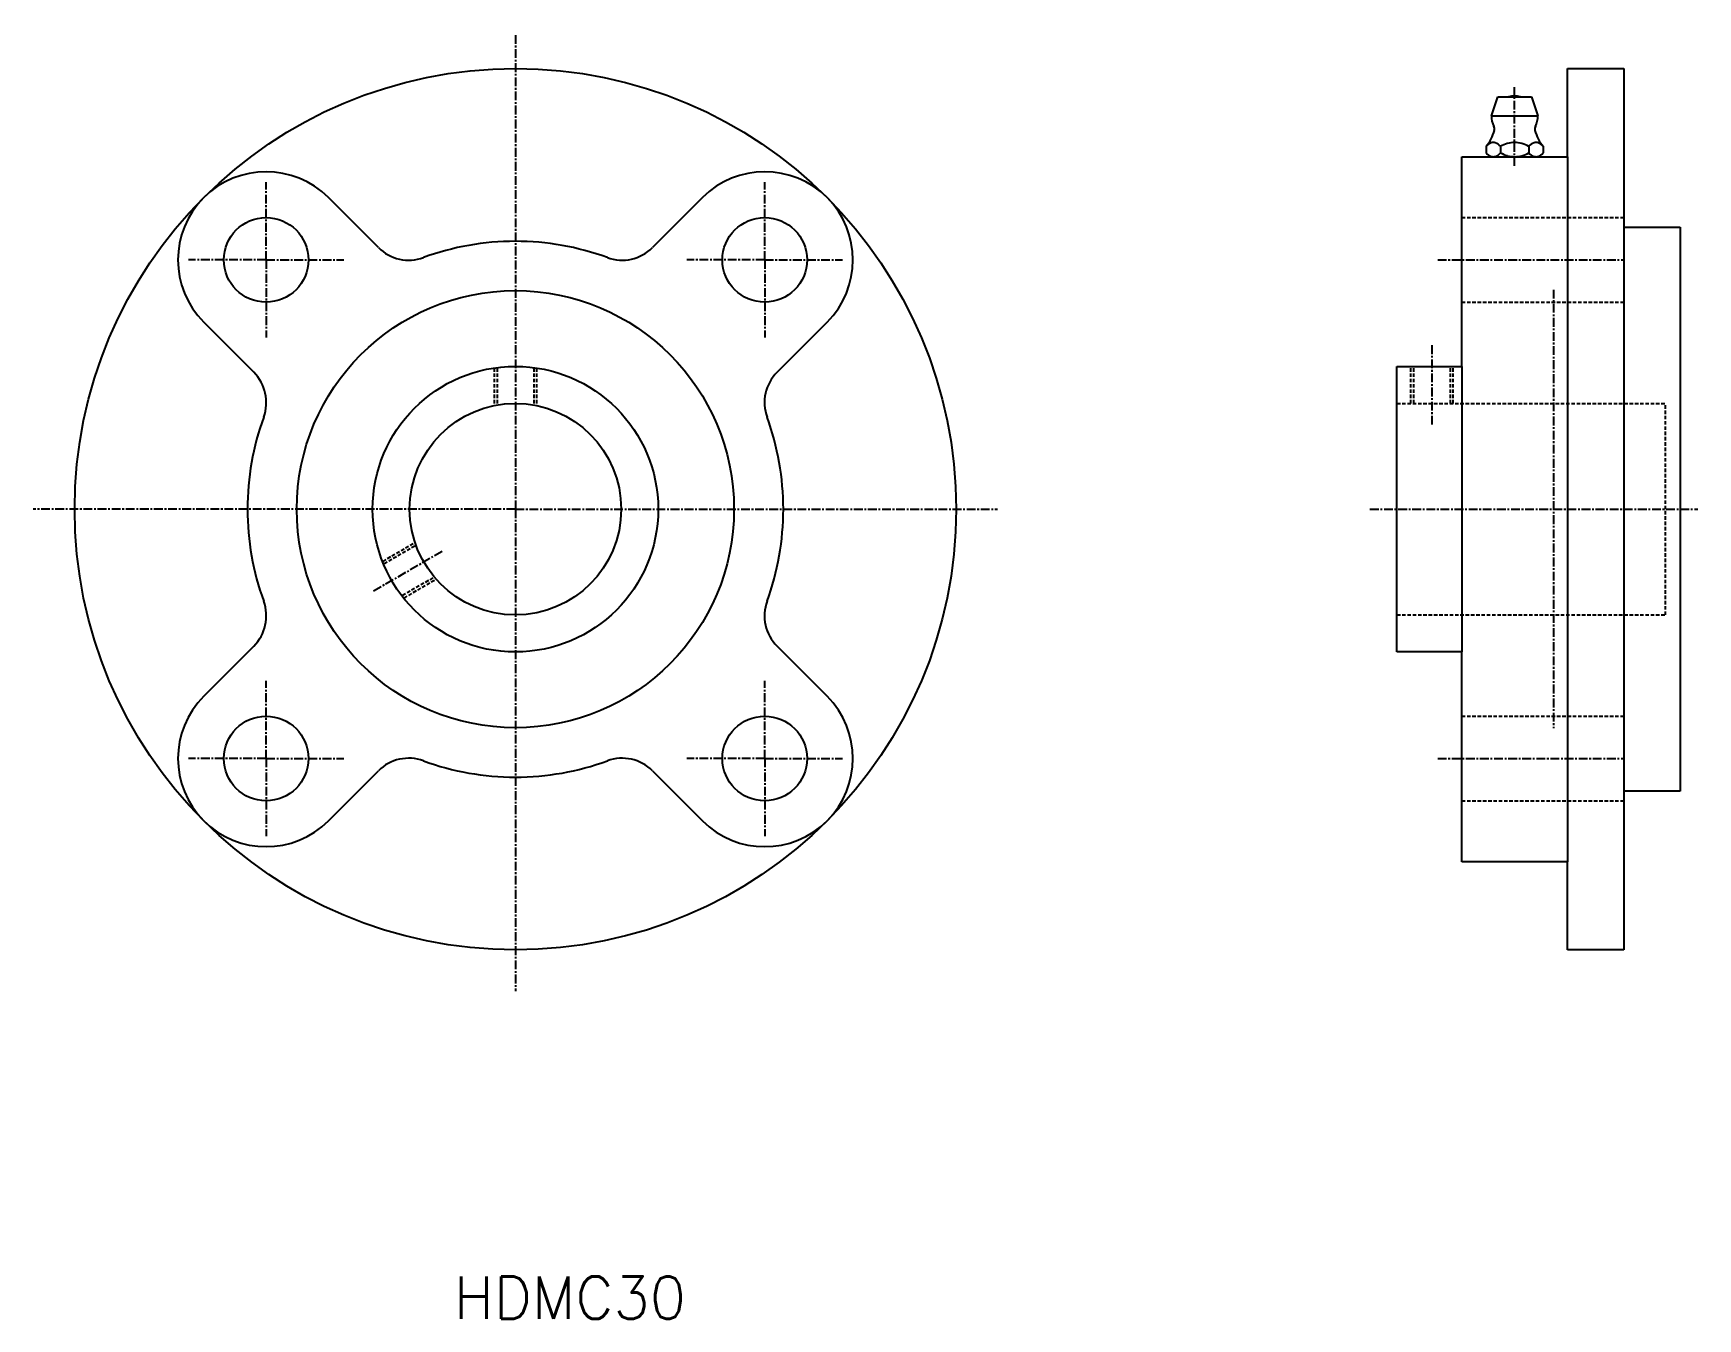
# Model space of a CAD drawing. Extents: x -21990 to -19844, y 30600 to 37557.
# Drawn here: x -21990.2 to -21754.2, y 37374.8 to 37557.1 of the extents above; entities outside this region: 1.
import ezdxf
from ezdxf.enums import TextEntityAlignment as Align

# ---------------------------------------------------------------- set-up
doc = ezdxf.new("R2010")
doc.units = 0
doc.header["$PDMODE"] = 1
doc.linetypes.add('CENTER', pattern=[2, 1.25, -0.25, 0.25, -0.25])
doc.linetypes.add('DASHED', pattern=[0.75, 0.5, -0.25])
doc.layers.get('0').update_dxf_attribs({"linetype": 'CONTINUOUS'})
doc.layers.add('CENTER', color=1, linetype='CENTER')
doc.styles.add('MISUMI', font='txt.shx')

msp = doc.modelspace()

# ---------------------------------------------------------------- linework, layer by layer
at = {"color": 7, "linetype": 'CONTINUOUS'}
for p, q in [((-21772.65, 37552.14), (-21764.65, 37552.14)), ((-21772.65, 37539.64), (-21772.65, 37552.14)), ((-21764.65, 37552.14), (-21764.65, 37529.64)), ((-21783.45, 37545.44), (-21782.55, 37548.14)), ((-21782.55, 37548.14), (-21777.75, 37548.14)), ((-21777.75, 37548.14), (-21776.85, 37545.44)), ((-21783.45, 37545.44), (-21776.85, 37545.44)), ((-21784.2, 37541.11), (-21784.2, 37540.17)), ((-21782.17, 37541.11), (-21782.17, 37540.17)), ((-21778.12, 37541.11), (-21778.12, 37540.17)), ((-21776.1, 37541.11), (-21776.1, 37540.17)), ((-21787.65, 37539.64), (-21772.65, 37539.64)), ((-21787.65, 37509.89), (-21787.65, 37539.64)), ((-21783.45, 37539.64), (-21776.85, 37539.64)), ((-21780.15, 37539.64), (-21780.15, 37539.64)), ((-21772.65, 37539.64), (-21772.65, 37439.64)), ((-21941.27, 37526.74), (-21948.36, 37533.83)), ((-21895.33, 37533.83), (-21902.42, 37526.74)), ((-21764.65, 37529.64), (-21764.65, 37449.64)), ((-21764.65, 37529.64), (-21756.65, 37529.64)), ((-21756.65, 37529.64), (-21756.65, 37489.64)), ((-21966.04, 37516.16), (-21958.95, 37509.07)), ((-21884.74, 37509.07), (-21877.65, 37516.16)), ((-21796.85, 37469.39), (-21796.85, 37509.89)), ((-21796.85, 37509.89), (-21787.65, 37509.89)), ((-21787.65, 37509.89), (-21787.65, 37469.39)), ((-21756.65, 37489.64), (-21756.65, 37449.64)), ((-21958.95, 37470.21), (-21966.04, 37463.12)), ((-21877.65, 37463.12), (-21884.74, 37470.21)), ((-21787.65, 37469.39), (-21796.85, 37469.39)), ((-21787.65, 37439.64), (-21787.65, 37469.39)), ((-21948.36, 37445.45), (-21941.27, 37452.54)), ((-21902.42, 37452.54), (-21895.33, 37445.45)), ((-21764.65, 37449.64), (-21764.65, 37427.14)), ((-21756.65, 37449.64), (-21764.65, 37449.64)), ((-21772.65, 37439.64), (-21787.65, 37439.64)), ((-21772.65, 37427.14), (-21772.65, 37439.64)), ((-21764.65, 37427.14), (-21772.65, 37427.14))]:
    msp.add_line(p, q, dxfattribs=at)
at = {"color": 3, "linetype": 'DASHED'}
for p, q in [((-21787.65, 37531), (-21764.65, 37531)), ((-21787.65, 37519), (-21764.65, 37519)), ((-21924.8, 37504.64), (-21924.8, 37509.67)), ((-21924.4, 37504.64), (-21924.4, 37509.73)), ((-21919.21, 37504.64), (-21919.21, 37509.72)), ((-21918.8, 37504.64), (-21918.8, 37509.66)), ((-21794.85, 37504.64), (-21794.85, 37509.89)), ((-21794.44, 37504.64), (-21794.44, 37509.89)), ((-21789.25, 37504.64), (-21789.25, 37509.89)), ((-21788.85, 37504.64), (-21788.85, 37509.89)), ((-21796.85, 37504.64), (-21758.75, 37504.64)), ((-21758.75, 37474.64), (-21758.75, 37504.64)), ((-21936.34, 37484.74), (-21940.69, 37482.22)), ((-21936.13, 37484.39), (-21940.54, 37481.84)), ((-21933.54, 37479.89), (-21937.94, 37477.35)), ((-21933.34, 37479.54), (-21937.69, 37477.03)), ((-21796.85, 37474.64), (-21758.75, 37474.64)), ((-21787.65, 37460.28), (-21764.65, 37460.28)), ((-21787.65, 37448.28), (-21764.65, 37448.28))]:
    msp.add_line(p, q, dxfattribs=at)
at = {"color": 7, "linetype": 'CONTINUOUS'}
for centre, radius in [((-21921.85, 37489.64), 62.5), ((-21957.2, 37525), 6), ((-21886.49, 37525), 6), ((-21921.85, 37489.64), 31), ((-21921.85, 37489.64), 20.25), ((-21921.85, 37489.64), 15), ((-21957.2, 37454.28), 6), ((-21886.49, 37454.28), 6)]:
    msp.add_circle(centre, radius, dxfattribs=at)
for centre, radius, start, end in [((-21780.15, 37545.05), 3.2, 74.6212, 105.3788), ((-21780.15, 37545.44), 3.3, 180, 207.0507), ((-21783.8, 37543.58), 0.8, 344.7674, 27.0696), ((-21776.49, 37543.58), 0.8, 152.9304, 195.2326), ((-21780.15, 37545.44), 3.3, 332.9493, 0), ((-21788.81, 37544.94), 6, 320.3375, 344.7683), ((-21783.04, 37540.18), 1.48, 106.5909, 141.1281), ((-21783.18, 37540.54), 1.1, 75.0414, 104.9586), ((-21783.32, 37540.18), 1.48, 38.8719, 73.4091), ((-21779.63, 37536.29), 5.45, 106.5809, 117.7257), ((-21780.15, 37537.6), 4.04, 75.0501, 104.9499), ((-21780.66, 37536.29), 5.44, 62.2701, 73.4191), ((-21776.97, 37540.18), 1.48, 106.5909, 141.1281), ((-21777.11, 37540.54), 1.1, 75.0414, 104.9586), ((-21771.48, 37544.94), 6, 195.2317, 219.6625), ((-21777.25, 37540.18), 1.48, 38.8719, 73.4091), ((-21783.04, 37541.1), 1.48, 218.8826, 253.4091), ((-21783.18, 37540.74), 1.1, 255.0414, 284.9586), ((-21783.32, 37541.1), 1.48, 286.5909, 321.1283), ((-21779.63, 37545), 5.44, 242.2744, 253.4191), ((-21780.15, 37543.68), 4.04, 255.0501, 284.9499), ((-21780.66, 37545), 5.45, 286.5809, 297.7299), ((-21776.97, 37541.1), 1.48, 218.8826, 253.4091), ((-21777.11, 37540.74), 1.1, 255.0414, 284.9586), ((-21777.25, 37541.1), 1.48, 286.5909, 321.1283), ((-21957.2, 37525), 12.5, 45, 225), ((-21886.49, 37525), 12.5, 315, 135), ((-21921.85, 37489.64), 38, 90, 110.0703), ((-21921.85, 37489.64), 38, 69.9297, 90), ((-21936.97, 37531.04), 6.08, 225, 290.0703), ((-21906.72, 37531.04), 6.08, 249.9297, 315), ((-21963.25, 37504.77), 6.08, 339.9297, 45), ((-21880.44, 37504.77), 6.08, 135, 200.0703), ((-21921.85, 37489.64), 38, 159.9297, 180), ((-21921.85, 37489.64), 38, 0, 20.0703), ((-21921.85, 37489.64), 38, 180, 200.0703), ((-21921.85, 37489.64), 38, 339.9297, 0), ((-21963.25, 37474.51), 6.08, 315, 20.0703), ((-21880.44, 37474.51), 6.08, 159.9297, 225), ((-21957.2, 37454.28), 12.5, 135, 315), ((-21886.49, 37454.28), 12.5, 225, 45), ((-21936.97, 37448.24), 6.08, 69.9297, 135), ((-21921.85, 37489.64), 38, 249.9297, 270), ((-21921.85, 37489.64), 38, 270, 290.0703), ((-21906.72, 37448.24), 6.08, 45, 110.0703)]:
    msp.add_arc(centre, radius, start, end, dxfattribs=at)
msp.add_point((-19844.35, 30599.58), dxfattribs=at)
at = {"layer": 'CENTER', "color": 1, "linetype": 'CENTER'}
for p, q in [((-21921.8, 37489.64), (-21921.8, 37557.14)), ((-21780.15, 37538.33), (-21780.15, 37549.52)), ((-21957.2, 37525), (-21957.2, 37536.02)), ((-21886.49, 37525), (-21886.49, 37536.02)), ((-21957.2, 37525), (-21968.23, 37525)), ((-21957.2, 37525), (-21957.2, 37513.97)), ((-21957.2, 37525), (-21946.17, 37525)), ((-21886.49, 37525), (-21897.52, 37525)), ((-21886.49, 37525), (-21875.46, 37525)), ((-21886.49, 37525), (-21886.49, 37513.97)), ((-21791.06, 37525), (-21764.65, 37525)), ((-21774.65, 37520.77), (-21774.65, 37458.58)), ((-21791.85, 37501.64), (-21791.85, 37512.89)), ((-21921.85, 37489.64), (-21990.22, 37489.64)), ((-21921.85, 37489.64), (-21853.47, 37489.64)), ((-21921.85, 37489.64), (-21921.85, 37421.27)), ((-21800.66, 37489.64), (-21754.18, 37489.64)), ((-21932.24, 37483.64), (-21941.98, 37478.02)), ((-21932.24, 37483.64), (-21941.98, 37478.02)), ((-21957.2, 37454.28), (-21957.2, 37465.31)), ((-21886.49, 37454.28), (-21886.49, 37465.31)), ((-21957.2, 37454.28), (-21968.23, 37454.28)), ((-21957.2, 37454.28), (-21957.2, 37443.26)), ((-21957.2, 37454.28), (-21946.17, 37454.28)), ((-21886.49, 37454.28), (-21897.52, 37454.28)), ((-21886.49, 37454.28), (-21886.49, 37443.26)), ((-21886.49, 37454.28), (-21875.46, 37454.28)), ((-21791.06, 37454.28), (-21764.65, 37454.28))]:
    msp.add_line(p, q, dxfattribs=at)

# ---------------------------------------------------------------- texts
at = {"color": 7, "linetype": 'CONTINUOUS', "style": 'MISUMI'}
msp.add_text('HDMC30', height=6, dxfattribs=at).set_placement((-21914.11, 37374.82), align=Align.CENTER)

doc.saveas('drawing.dxf')
